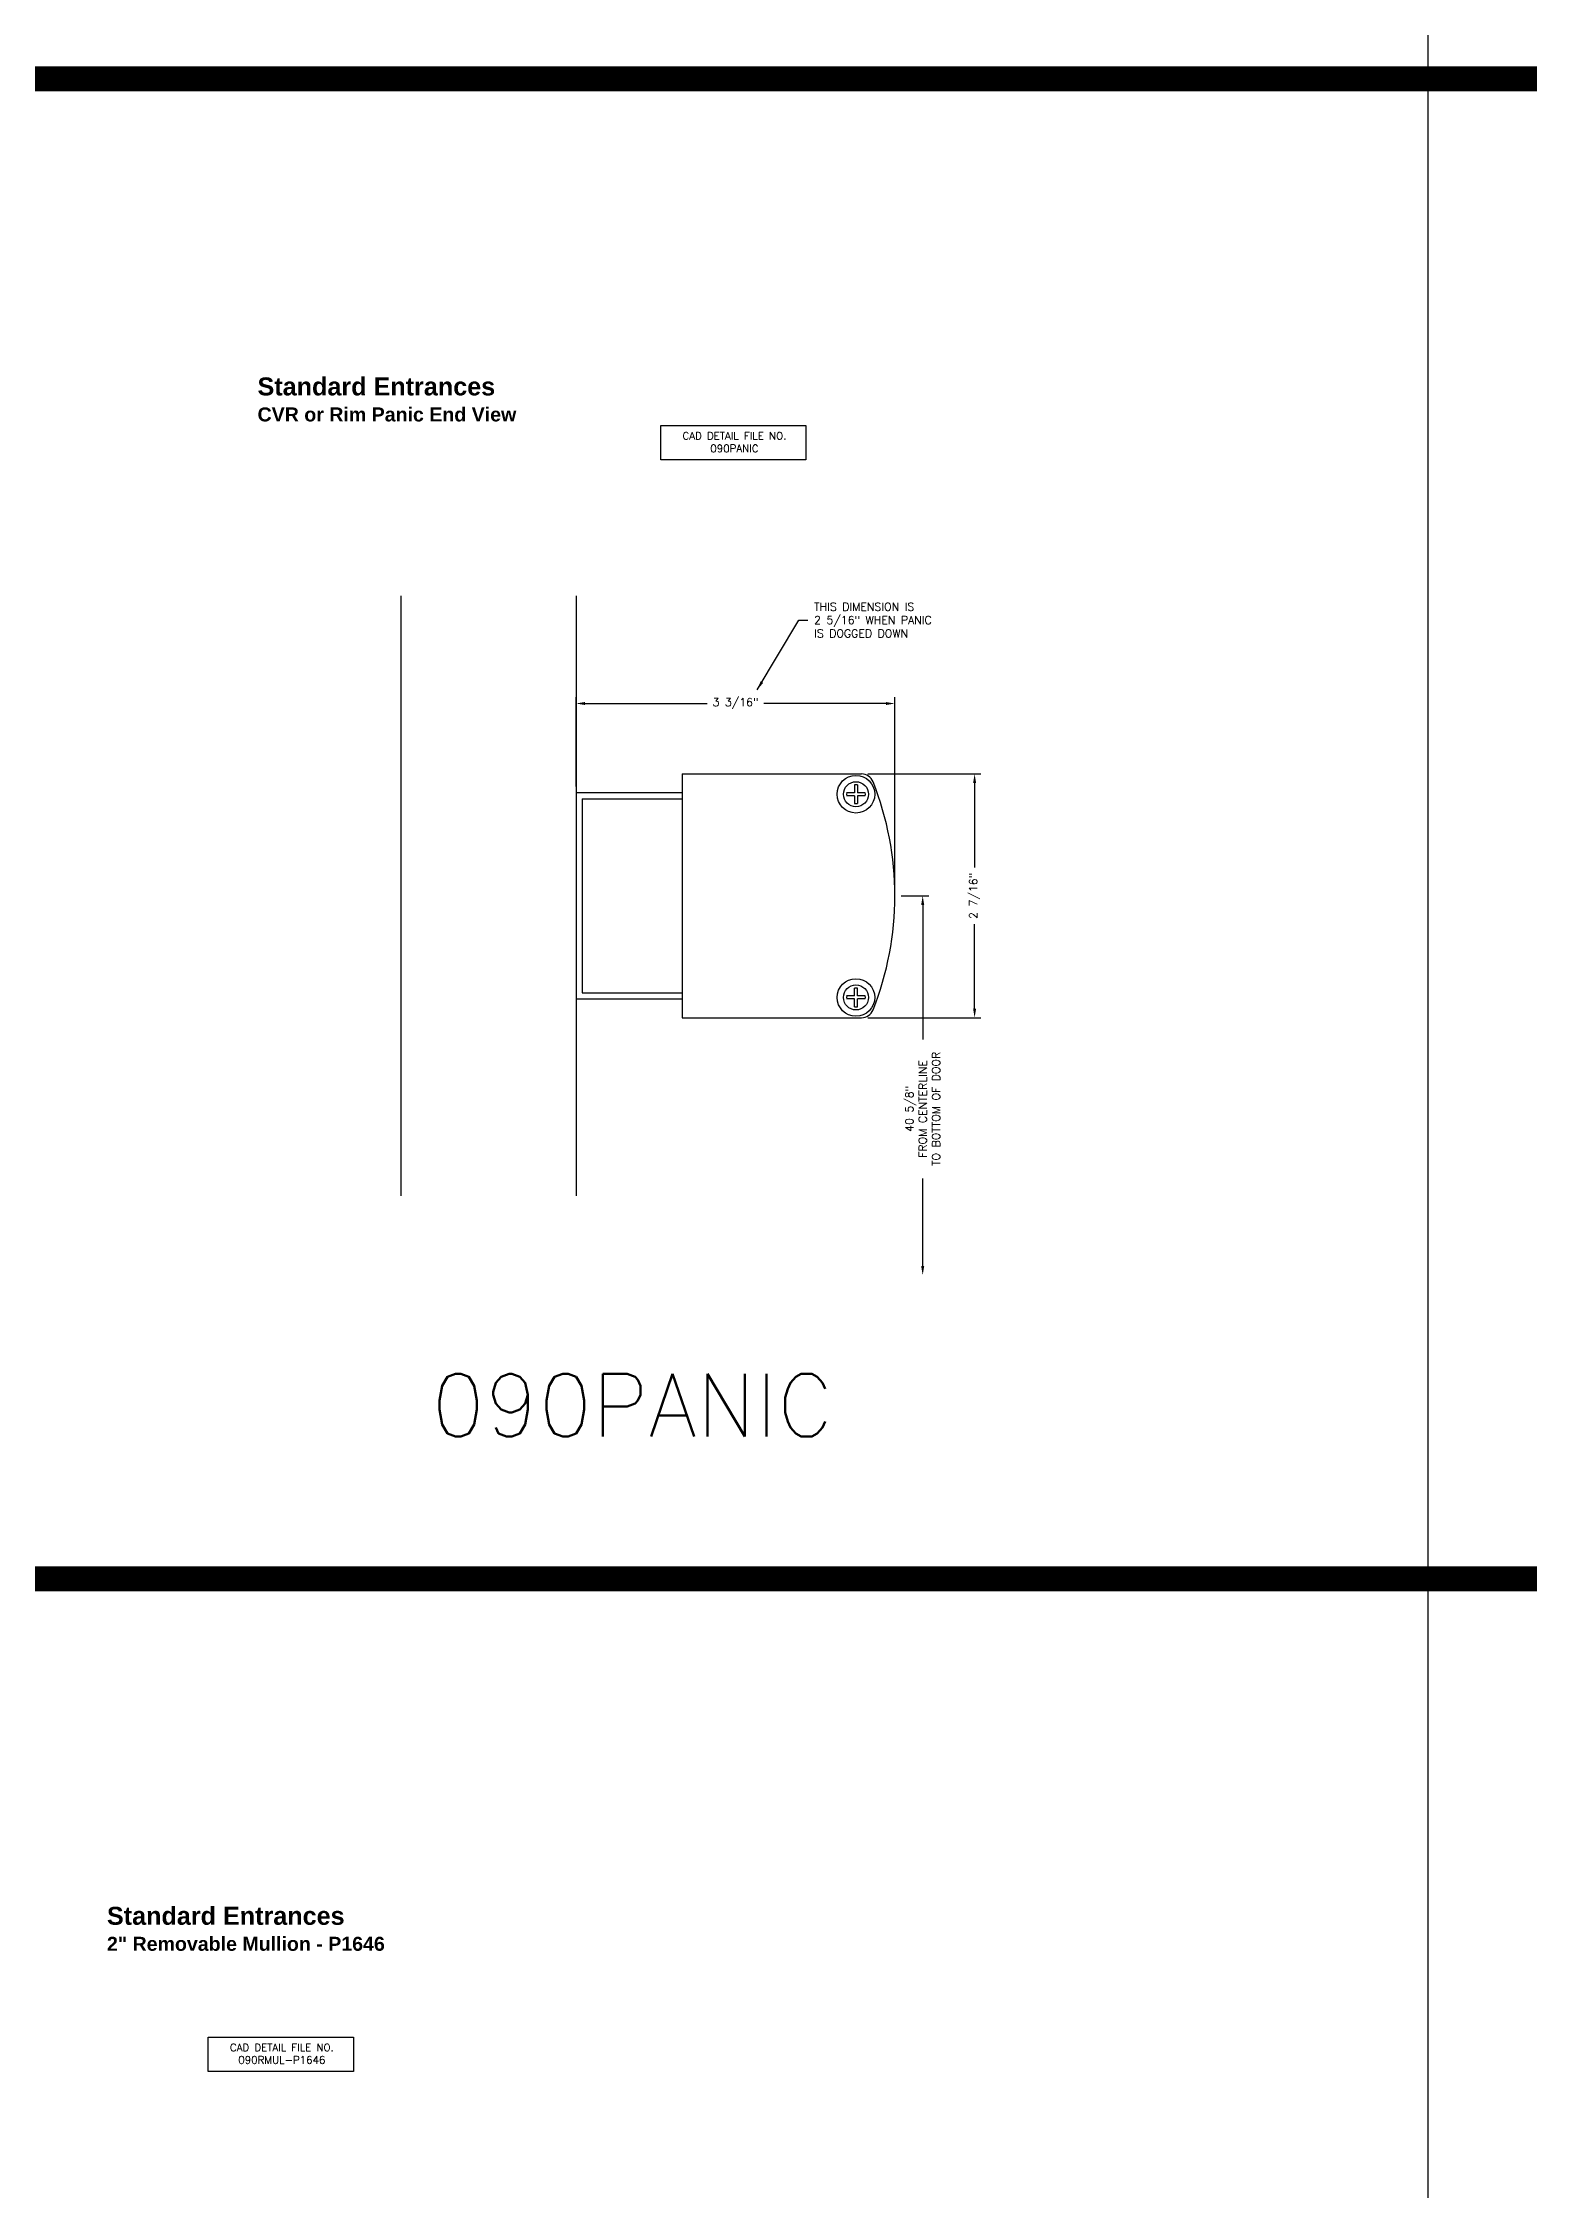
# Model space of a CAD drawing. Extents: x 0 to 130, y 0 to 90.
# Drawn here: x 29.83 to 44.69, y 23.77 to 45.24 of the extents above; entities that cross this region are included whole.
import ezdxf

# ---------------------------------------------------------------- set-up
doc = ezdxf.new("R2010")
doc.units = 0
doc.header["$MEASUREMENT"] = 0
doc.header["$PDMODE"] = 3
doc.layers.get('DEFPOINTS').update_dxf_attribs({"linetype": 'CONTINUOUS'})
for name, color, linetype in [('R-ANNO-DIMS', 3, 'CONTINUOUS'), ('R-ANNO-TEXT', 6, 'CONTINUOUS'), ('R-DET1', 4, 'CONTINUOUS'), ('R-DET3', 5, 'CONTINUOUS'), ('R-OTLN', 1, 'CONTINUOUS'), ('TITLE', 7, 'CONTINUOUS')]:
    doc.layers.add(name, color=color, linetype=linetype)
doc.styles.get("Standard").update_dxf_attribs({"font": 'simplex'})
doc.dimstyles.new('1X', dxfattribs={"dimscale": 0, "dimtxt": 0.08, "dimasz": 0.09, "dimexe": 0.062, "dimexo": 0.062, "dimgap": 0.045, "dimtad": 0, "dimdec": 4, "dimzin": 4, "dimtxsty": 'STANDARD', "dimcen": 0, "dimazin": 3, "dimtp": 0.02, "dimtfac": 1, "dimtdec": 4, "dimtofl": 0, "dimtmove": 0, "dimatfit": 3, "dimtolj": 1, "dimtzin": 4})

# ---------------------------------------------------------------- blocks, each defined once
blk = doc.blocks.new('*D95')
at = {"layer": 'DEFPOINTS', "color": 0}
for p in [(38.017, 37.928), (39.147, 37.928), (38.017, 35.491)]:
    blk.add_point(p, dxfattribs=at)
at = {"layer": 'R-ANNO-DIMS', "color": 0}
for p, q in [((38.079, 37.928), (39.209, 37.928)), ((39.147, 37.838), (39.147, 36.992)), ((39.147, 35.581), (39.147, 36.426)), ((38.079, 35.491), (39.209, 35.491))]:
    blk.add_line(p, q, dxfattribs=at)
for points in [[(39.132, 37.838), (39.162, 37.838), (39.147, 37.928)], [(39.132, 35.581), (39.162, 35.581), (39.147, 35.491)]]:
    blk.add_solid(points, dxfattribs=at)
at = {"layer": 'R-ANNO-DIMS', "color": 0, "insert": (39.147, 36.709), "char_height": 0.08, "attachment_point": 5, "rotation": 90}
blk.add_mtext('\\A1;2 7/16"', dxfattribs=at)
blk = doc.blocks.new('*D96')
at = {"layer": 'DEFPOINTS', "color": 0}
for p in [(38.35, 38.632), (35.163, 37.741), (38.35, 36.709)]:
    blk.add_point(p, dxfattribs=at)
at = {"layer": 'R-ANNO-DIMS', "color": 0}
for p, q in [((35.163, 37.803), (35.163, 38.694)), ((38.35, 36.771), (38.35, 38.694)), ((35.253, 38.632), (36.474, 38.632)), ((38.26, 38.632), (37.04, 38.632))]:
    blk.add_line(p, q, dxfattribs=at)
for points in [[(35.253, 38.647), (35.253, 38.617), (35.163, 38.632)], [(38.26, 38.647), (38.26, 38.617), (38.35, 38.632)]]:
    blk.add_solid(points, dxfattribs=at)
at = {"layer": 'R-ANNO-DIMS', "color": 0, "insert": (36.757, 38.632), "char_height": 0.08, "attachment_point": 5}
blk.add_mtext('\\A1;3 3/16"', dxfattribs=at)
blk = doc.blocks.new('*D97')
at = {"layer": 'DEFPOINTS', "color": 0}
for p in [(38.35, 36.709), (38.628, 32.918), (38.628, 32.918)]:
    blk.add_point(p, dxfattribs=at)
at = {"layer": 'R-ANNO-DIMS', "color": 0}
for p, q in [((38.412, 36.709), (38.69, 36.709)), ((38.628, 36.619), (38.628, 35.273)), ((38.628, 33.008), (38.628, 33.884))]:
    blk.add_line(p, q, dxfattribs=at)
for points in [[(38.613, 36.619), (38.643, 36.619), (38.628, 36.709)], [(38.613, 33.008), (38.643, 33.008), (38.628, 32.918)]]:
    blk.add_solid(points, dxfattribs=at)
at = {"layer": 'R-ANNO-DIMS', "color": 0, "insert": (38.628, 34.579), "char_height": 0.08, "attachment_point": 5, "rotation": 90}
blk.add_mtext('\\A1;40 5/8"\\PFROM CENTERLINE\\PTO BOTTOM OF DOOR', dxfattribs=at)
blk = doc.blocks.new('PANIC')
at = {"layer": 'R-DET1'}
for p, q in [((0, 0), (1.791, 0)), ((0, 0), (0, -2.437)), ((-1.062, -0.187), (0, -0.187)), ((1.721, -0.188), (1.643, -0.188)), ((1.721, -0.11), (1.721, -0.188)), ((1.751, -0.11), (1.751, -0.188)), ((1.828, -0.188), (1.751, -0.188)), ((-1, -0.25), (0, -0.25)), ((-1, -0.25), (-1, -2.187)), ((1.721, -0.218), (1.643, -0.218)), ((1.721, -0.218), (1.721, -0.295)), ((1.828, -0.218), (1.751, -0.218)), ((1.751, -0.218), (1.751, -0.295)), ((1.721, -2.22), (1.721, -2.142)), ((1.751, -2.22), (1.751, -2.142)), ((-1.062, -2.25), (0, -2.25)), ((-1, -2.187), (0, -2.187)), ((1.721, -2.22), (1.643, -2.22)), ((1.721, -2.25), (1.643, -2.25)), ((1.721, -2.327), (1.721, -2.25)), ((1.828, -2.22), (1.751, -2.22)), ((1.751, -2.327), (1.751, -2.25)), ((1.828, -2.25), (1.751, -2.25)), ((0, -2.437), (1.791, -2.437))]:
    blk.add_line(p, q, dxfattribs=at)
for centre, radius in [((1.736, -0.203), 0.188), ((1.736, -0.203), 0.125), ((1.736, -2.235), 0.188), ((1.736, -2.235), 0.125)]:
    blk.add_circle(centre, radius, dxfattribs=at)
for centre, radius, start, end in [((1.791, -0.125), 0.125, 21.6033, 90), ((1.736, -0.203), 0.0938, 170.7931, 189.2069), ((1.736, -0.203), 0.0938, 80.7931, 99.2069), ((1.736, -0.203), 0.0938, 350.7931, 9.2069), ((-0.971, -1.219), 3.096, 338.3967, 21.6033), ((1.736, -0.203), 0.0938, 260.7931, 279.2069), ((1.736, -2.235), 0.0938, 80.7931, 99.2069), ((1.736, -2.235), 0.0938, 170.7931, 189.2069), ((1.736, -2.235), 0.0938, 260.7931, 279.2069), ((1.791, -2.312), 0.125, 270, 338.3967), ((1.791, -2.312), 0.125, 270, 338.3967), ((1.736, -2.235), 0.0938, 350.7931, 9.2069)]:
    blk.add_arc(centre, radius, start, end, dxfattribs=at)
blk = doc.blocks.new('RIM_PANIC')
at = {"layer": 'R-DET1'}
blk.add_line((35.163, 37.741), (35.163, 35.678), dxfattribs=at)
blk.add_blockref('PANIC', (36.225, 37.928), dxfattribs=at)

msp = doc.modelspace()

# ---------------------------------------------------------------- linework, layer by layer
at = {"layer": 'R-ANNO-TEXT'}
for points in [[(36.0096754, 41.4107026), (37.4611554, 41.4107026), (37.4611554, 41.0686398), (36.0096754, 41.0686398)], [(31.4859427, 25.2982253), (32.9374226, 25.2982253), (32.9374226, 24.9561625), (31.4859427, 24.9561625)]]:
    msp.add_lwpolyline(points, close=True, dxfattribs=at)
at = {"layer": 'R-OTLN'}
for p, q in [((33.4128898, 39.7093375), (33.4128898, 33.7093375)), ((35.1628898, 39.7093375), (35.1628898, 33.7093375))]:
    msp.add_line(p, q, dxfattribs=at)
at = {"layer": 'TITLE'}
msp.add_line((43.6785101, 89.8789502), (43.6785101, 14.8789502), dxfattribs=at)
at = {"layer": 'TITLE', "const_width": 0.25}
for points in [[(0.25, 44.8789502), (122.9080005, 44.8789502)], [(0.25, 29.8789502), (122.9080005, 29.8789502)]]:
    msp.add_lwpolyline(points, dxfattribs=at)

# ---------------------------------------------------------------- block references
at = {"layer": 'R-DET3'}
msp.add_blockref('RIM_PANIC', (0, 0), dxfattribs=at)

# ---------------------------------------------------------------- texts
at = {"layer": 'R-ANNO-TEXT', "char_height": 0.075, "width": 1.875, "attachment_point": 2}
for s, insert in [('CAD DETAIL FILE NO.\\P090PANIC', (36.7463577, 41.3451198)), ('CAD DETAIL FILE NO.\\P090RMUL-P1646', (32.2226249, 25.2326426))]:
    msp.add_mtext(s, dxfattribs=dict(at, insert=insert))
at = {"layer": 'R-ANNO-TEXT', "insert": (37.5426514, 39.4662712), "char_height": 0.08, "attachment_point": 4}
msp.add_mtext('THIS DIMENSION IS\\P2 5/16" WHEN PANIC\\PIS DOGGED DOWN', dxfattribs=at)
at = {"layer": 'TITLE'}
msp.add_text('090PANIC', height=0.625, dxfattribs=at).set_placement((33.7171085, 31.3051919))
at = {"layer": 'TITLE', "char_height": 0.18, "width": 7.44, "attachment_point": 1}
for s, insert in [('{\\fArial|b1|i0|c0|p34;\\PStandard Entrances\\P\\H0.7778x;CVR or Rim Panic End View}', (31.9792463, 42.1923488, 6.2106922)), ('{\\fArial|b1|i0|c0|p34;\\PStandard Entrances\\P\\H0.7778x;2" Removable Mullion - P1646}', (30.4741788, 26.9016871, 6.2106922))]:
    msp.add_mtext(s, dxfattribs=dict(at, insert=insert))

# ---------------------------------------------------------------- dimensions: what is measured, and where the dimension line sits
at = {"layer": 'R-ANNO-DIMS'}
dim = msp.add_linear_dim(base=(38.3503898, 38.6319537), p1=(35.1628898, 37.7405875), p2=(38.3503898, 36.7093375), dimstyle='1X', override={"dimscale": 1, "dimpost": '"'}, dxfattribs=at)
dim.commit()
dim.dimension.update_dxf_attribs({"geometry": '*D96', "text_midpoint": (36.7566398, 38.6319537)})
dim = msp.add_linear_dim(base=(39.146959, 37.9280875), p1=(38.0167127, 35.4905875), p2=(38.0167127, 37.9280875), angle=90, dimstyle='1X', override={"dimscale": 1, "dimpost": '"'}, dxfattribs=at)
dim.commit()
dim.dimension.update_dxf_attribs({"geometry": '*D95', "text_midpoint": (39.146959, 36.7093375), "dimtype": 160})
dim = msp.add_linear_dim(base=(38.6276436, 32.9181072), p1=(38.3503898, 36.7093375), p2=(38.6276436, 32.9181072), angle=90, text='40 5/8"\\PFROM CENTERLINE\\PTO BOTTOM OF DOOR', dimstyle='1X', override={"dimscale": 1, "dimpost": '"'}, dxfattribs=at)
dim.commit()
dim.dimension.update_dxf_attribs({"geometry": '*D97', "text_midpoint": (38.6276436, 34.5786002), "dimtype": 160})

# ---------------------------------------------------------------- leaders
at = {"layer": 'R-ANNO-TEXT'}
msp.add_leader([(36.9744365, 38.7689842), (37.3906514, 39.4662712), (37.4806514, 39.4662712)], dimstyle='1X', override={"dimscale": 1}, dxfattribs=at)

doc.saveas('drawing.dxf')
